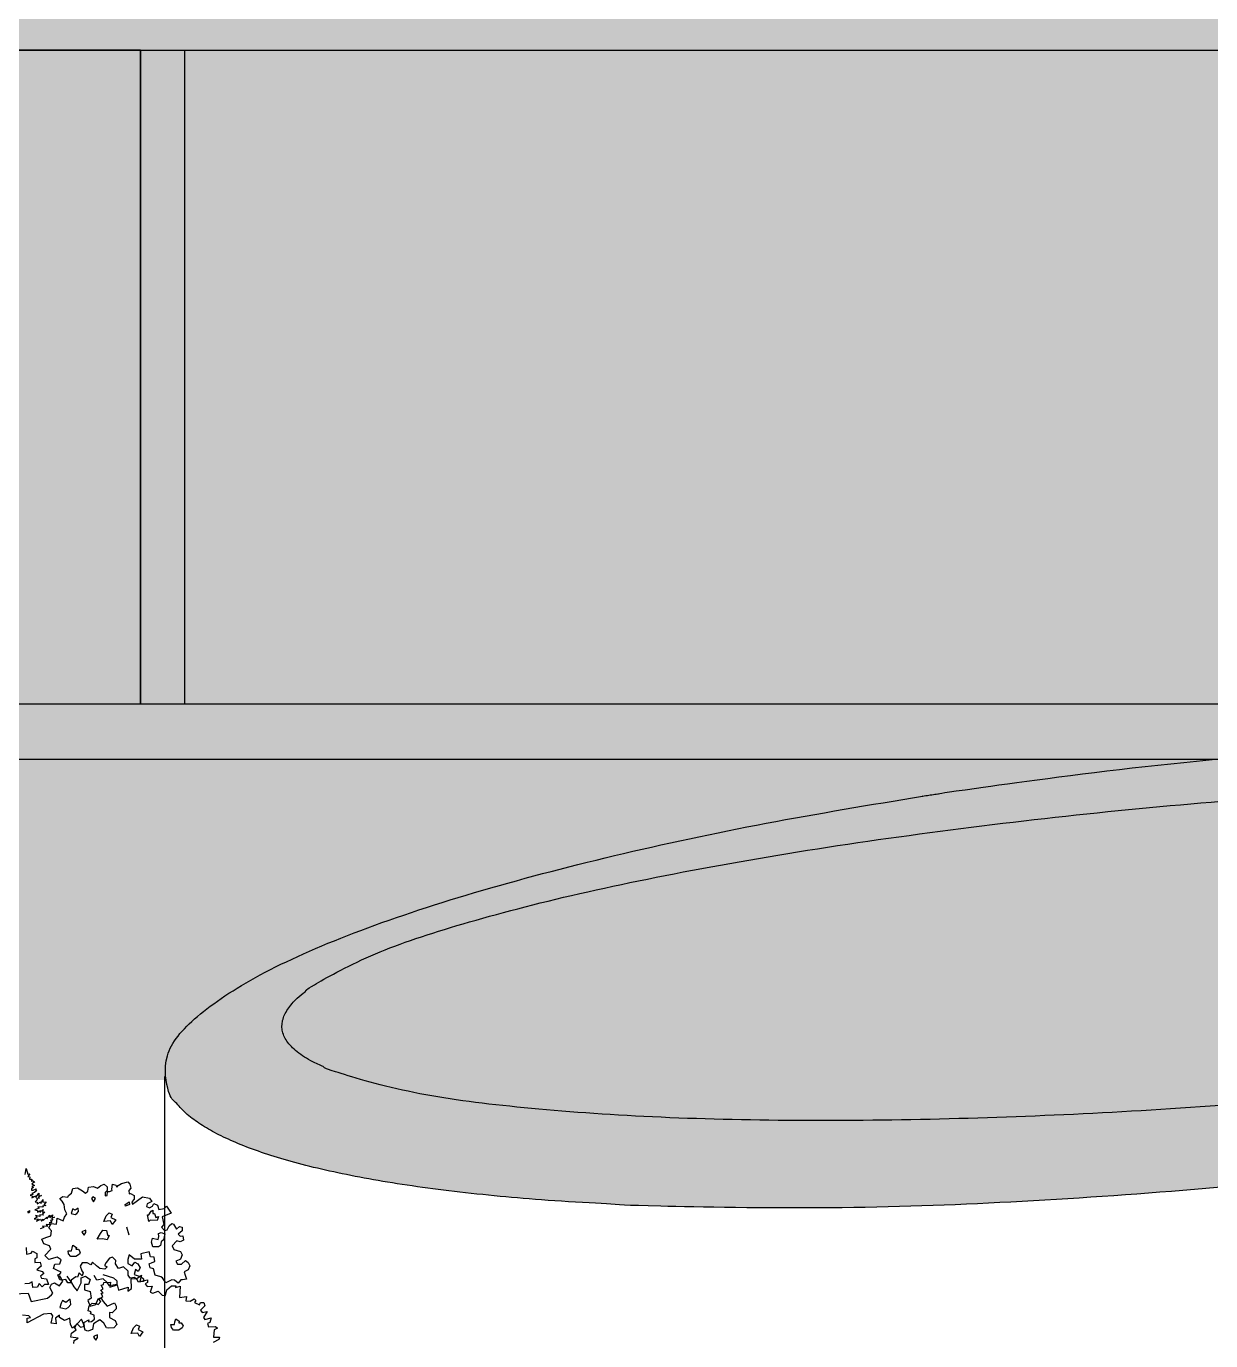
# Model space of a CAD drawing. Header units: inches. Extents: x 11.9 to 85.3, y 21.1 to 37.4.
# Drawn here: x 31.252 to 34.499, y 23.394 to 26.997 of the extents above; entities that cross this region are included whole.
import ezdxf

# ---------------------------------------------------------------- set-up
doc = ezdxf.new("R2010")
doc.units = ezdxf.units.IN
doc.header["$MEASUREMENT"] = 0
for name, color, linetype in [('CAY', 94, 'Continuous'), ('CAY-3', 61, 'Continuous'), ('Layer1', 7, 'Continuous')]:
    doc.layers.add(name, color=color, linetype=linetype)

# ---------------------------------------------------------------- blocks, each defined once
blk = doc.blocks.new('A$C76451831')
at = {"layer": 'CAY'}
for p, q in [((5943, 1269.4), (5949.7, 1306.8)), ((5949.7, 1306.8), (5958.9, 1271.5)), ((5972.1, 1273.8), (5958.5, 1258.4)), ((5958.5, 1258.4), (5971.5, 1255.2)), ((5958.9, 1271.5), (5972.1, 1273.8)), ((5971.5, 1255.2), (5968.8, 1242.2)), ((5968.8, 1242.2), (5979.2, 1241.8)), ((5987.1, 1236.1), (5978.7, 1228.2)), ((5978.7, 1228.2), (5991.9, 1230.5)), ((5979.2, 1241.8), (5987.1, 1236.1)), ((6002.6, 1224.7), (5983.6, 1212.2)), ((5983.6, 1212.2), (5999.1, 1203.5)), ((5991.9, 1230.5), (5994.4, 1222.3)), ((5994.4, 1222.3), (6002.6, 1224.7)), ((5991.8, 1148), (5973, 1143.2)), ((5973, 1143.2), (5991.3, 1134.9)), ((5982.6, 1182.8), (5982.3, 1175.1)), ((5982.3, 1175.1), (5992.7, 1174.7)), ((5993.3, 1190.6), (5982.6, 1182.8)), ((5999.1, 1203.5), (5983, 1196.4)), ((5983, 1196.4), (5993.3, 1190.6)), ((5983.3, 1127), (6007.8, 1139.3)), ((5991.3, 1134.9), (5983.3, 1127)), ((6000.4, 1160.8), (5984.3, 1153.7)), ((5984.3, 1153.7), (5991.8, 1148)), ((5992.7, 1174.7), (6009.3, 1181.8)), ((6013.9, 1171.3), (6000.4, 1160.8)), ((6009.3, 1181.8), (6006.2, 1171.5)), ((6006.2, 1171.5), (6013.9, 1171.3)), ((6007.4, 1128.9), (6026.9, 1154.9)), ((6007.8, 1139.3), (6007.4, 1128.9)), ((6030.9, 1125.3), (6012.2, 1123.3)), ((6042.3, 1140.8), (6023.3, 1131)), ((6023.3, 1131), (6030.9, 1125.3)), ((6026.9, 1154.9), (6026.3, 1138.6)), ((6026.3, 1138.6), (6042.3, 1140.8)), ((6028.7, 1064.2), (6002.1, 1054.3)), ((6002.1, 1054.3), (6017.8, 1051)), ((6017.4, 1117.6), (6003.8, 1102.2)), ((6003.8, 1102.2), (6016.9, 1101.8)), ((6012.2, 1123.3), (6017.4, 1117.6)), ((6016.5, 1091.4), (6038.3, 1103.8)), ((6016.9, 1101.8), (6016.5, 1091.4)), ((6017.8, 1051), (6017.5, 1040.6)), ((6017.5, 1040.6), (6036.4, 1050.3)), ((6053, 1071.1), (6021.3, 1072.2)), ((6021.3, 1072.2), (6028.7, 1064.2)), ((6033.2, 1037.3), (6052.4, 1055.2)), ((6036.4, 1050.3), (6033.2, 1037.3)), ((6037.9, 1092.9), (6051.8, 1116.4)), ((6038.3, 1103.8), (6037.9, 1092.9)), ((6069.6, 1081.4), (6048.2, 1076.7)), ((6048.2, 1076.7), (6053, 1071.1)), ((6052.4, 1055.2), (6049.1, 1039.5)), ((6051.8, 1116.4), (6051.3, 1100.6)), ((6051.3, 1100.6), (6070.4, 1102.6)), ((6070.4, 1102.6), (6056.2, 1084.5)), ((6056.2, 1084.5), (6069.6, 1081.4)), ((6016.3, 1008.4), (5997.4, 998.7)), ((5997.4, 998.7), (6024.1, 997.7)), ((6005.9, 1019.7), (6016.3, 1008.4)), ((6032.4, 1013.3), (6005.9, 1019.7)), ((6024.1, 997.7), (6012.8, 985)), ((6012.8, 985), (6037.3, 997.3)), ((6032.8, 1024.2), (6032.4, 1013.3)), ((6053.9, 1020.7), (6032.8, 1024.2)), ((6037.3, 997.3), (6042.2, 983.9)), ((6042.2, 983.9), (6053.1, 996.7)), ((6062.7, 1039), (6048.8, 1028.6)), ((6048.8, 1028.6), (6053.9, 1020.7)), ((6049.1, 1039.5), (6062.7, 1039)), ((6052.8, 988.6), (6074.8, 1009.1)), ((6053.1, 996.7), (6052.8, 988.6)), ((6070.5, 963.9), (6078.3, 953.2)), ((6099.9, 962.9), (6070.5, 963.9)), ((6074.5, 998.7), (6093.9, 1022)), ((6074.8, 1009.1), (6074.5, 998.7)), ((6105.9, 976.3), (6089.5, 974.1)), ((6089.5, 974.1), (6099.9, 962.9)), ((6093.3, 1005.7), (6110.2, 1024.2)), ((6093.9, 1022), (6093.3, 1005.7)), ((6111.4, 992), (6098.2, 989.7)), ((6098.2, 989.7), (6105.9, 976.3)), ((6122.9, 1010.1), (6104, 1000.4)), ((6104, 1000.4), (6111.4, 992)), ((6110.2, 1024.2), (6107, 1008)), ((6107, 1008), (6122.9, 1010.1)), ((6056.8, 945.8), (6035.2, 938.9)), ((6078.3, 953.2), (6048.9, 954.2)), ((6048.9, 954.2), (6056.8, 945.8))]:
    blk.add_line(p, q, dxfattribs=at)
for points in [[(4143.2, 1788.5), (4146.4, 1807.4), (4170.6, 1821.2), (4126.4, 1826.4), (4130.6, 1851.7), (4158, 1872.8), (4149.6, 1884.4), (4162.2, 1909.7), (4185.4, 1887.6), (4209.7, 1895), (4205.5, 1917.1), (4235, 1933), (4233.9, 1921.4), (4252.9, 1923.5), (4270.8, 1937.2), (4267.7, 1961.4), (4246.6, 1968.8), (4250.8, 1981.5), (4230.8, 1988.9), (4237.1, 2019.4), (4256.1, 2035.3), (4280.3, 2033.1), (4291.9, 2026.8), (4309.9, 2044.7), (4296.2, 2058.5), (4320.4, 2075.3), (4312, 2093.3), (4323.6, 2097.5), (4308.8, 2113.3), (4322.5, 2122.8), (4312, 2143.9), (4325.7, 2148.1), (4326.7, 2161.8), (4368.9, 2163.9), (4363.7, 2132.3), (4408, 2146), (4416.4, 2113.3), (4476.5, 2133.3), (4474.4, 2109.1), (4495.5, 2123.9), (4494.4, 2182.9), (4528.2, 2186.1), (4556.7, 2206.1), (4547.2, 2167.1), (4594.6, 2177.6), (4593.6, 2161.8), (4579.9, 2153.4), (4591.5, 2136.5), (4622.1, 2138.6), (4609.4, 2102.8), (4627.3, 2096.4), (4660, 2108), (4683.2, 2083.8), (4704.3, 2081.7), (4712.8, 2115.4), (4741.2, 2140.7), (4767.6, 2140.7), (4765.5, 2131.2), (4794, 2138.6), (4788.7, 2069), (4833, 2075.3), (4828.8, 2049), (4854.1, 2047.9), (4878.3, 2061.6), (4888.9, 2052.1), (4880.5, 2038.4), (4912.1, 2023.7), (4918.4, 2039.5), (4937.4, 2038.4), (4943.7, 2018.4), (4918.4, 1993.1), (4926.9, 1978.3), (4957.4, 1984.6), (4935.3, 1946.7), (4944.8, 1936.1), (4982.8, 1945.6), (4974.3, 1916.1), (4959.6, 1910.8), (4966.9, 1890.8), (5010.2, 1892.9), (5020.7, 1882.3), (5001.7, 1871.8), (4996.5, 1827.5), (5033.4, 1826.4), (5030.2, 1813.8), (4995.4, 1794.8)], [(5963.8, 1034.3), (5959.1, 1042.6), (5969.8, 1050.4), (5969.4, 1039.5), (5963.8, 1034.3)]]:
    blk.add_lwpolyline(points, dxfattribs=at)
for points in [[(4784.5, 1915.2), (4800.4, 1915.2), (4810.9, 1896.7), (4805.6, 1883.5), (4784.5, 1870.3), (4752.8, 1870.3), (4739.6, 1886.1), (4737, 1904.6), (4758.1, 1904.6), (4760.8, 1920.5), (4766, 1939), (4787.2, 1925.7)], [(4507.9, 1884.3), (4526.4, 1902.8), (4544.9, 1894.9), (4536.9, 1873.7), (4566, 1860.5), (4544.9, 1831.5), (4534.3, 1852.6), (4494.7, 1850)], [(4267.5, 1833.2), (4264.9, 1827.9), (4278.1, 1809.4), (4288.7, 1825.2), (4288.7, 1841.1)]]:
    blk.add_lwpolyline(points, close=True, dxfattribs=at)
at = {"layer": 'CAY-3'}
for p, q in [((6577.4, 899), (6564.2, 949.2)), ((6173.4, 618.5), (6152.8, 652.7)), ((6197.6, 649.2), (6225.3, 607.9)), ((6284.2, 639.1), (6312, 649.2)), ((6312, 649.2), (6339.7, 628.5)), ((6381.5, 625), (6363.8, 652.7)), ((6416.3, 659.8), (6481.8, 639.1)), ((6093.8, 580.2), (6104.4, 600.8)), ((6110.9, 545.4), (6093.8, 580.2)), ((6104.4, 600.8), (6121.5, 607.9)), ((6121.5, 607.9), (6152.8, 590.8)), ((6152.8, 590.8), (6173.4, 618.5)), ((6225.3, 607.9), (6239.4, 583.7)), ((6239.4, 583.7), (6260.1, 559.5)), ((6260.1, 559.5), (6284.2, 607.9)), ((6284.2, 607.9), (6284.2, 639.1)), ((6304.9, 597.3), (6304.9, 566)), ((6329.6, 597.3), (6304.9, 597.3)), ((6304.9, 566), (6339.7, 556)), ((6339.7, 628.5), (6329.6, 597.3)), ((6419.3, 632.1), (6381.5, 625)), ((6444, 611.4), (6419.3, 632.1)), ((6457.6, 590.8), (6444, 611.4)), ((6502.4, 597.3), (6457.6, 590.8)), ((6481.8, 639.1), (6502.4, 621.4)), ((6502.4, 621.4), (6502.4, 597.3)), ((5825.7, 539.8), (5961.9, 545.3)), ((5961.9, 545.3), (5979, 493.4)), ((5979, 493.4), (6080.2, 514.1)), ((6080.2, 514.1), (6104.4, 535.3)), ((6104.4, 535.3), (6110.9, 545.4)), ((6346.7, 514.1), (6326.1, 500.5)), ((6326.1, 500.5), (6339.7, 465.7)), ((6339.7, 556), (6346.7, 514.1)), ((6374.5, 476.3), (6388.6, 510.6)), ((6388.6, 510.6), (6405.7, 517.6)), ((6405.7, 517.6), (6419.3, 493.4)), ((6419.3, 493.4), (6444, 465.7)), ((6444, 465.7), (6488.8, 486.4)), ((6488.8, 486.4), (6499.5, 465.7)), ((5964.9, 406.7), (5927.1, 410.3)), ((6055.5, 417.4), (5954.9, 364.8)), ((5975.5, 396.1), (5964.9, 406.7)), ((6100.9, 420.9), (6055.5, 417.4)), ((6110.9, 406.7), (6100.9, 420.9)), ((6100.9, 361.9), (6110.9, 406.7)), ((6152.8, 410.3), (6128.6, 393.2)), ((6152.8, 396.7), (6152.8, 410.3)), ((6339.7, 465.7), (6374.5, 476.3)), ((6457.6, 427.4), (6457.6, 396.7)), ((6474.7, 424.4), (6457.6, 427.4)), ((6499.5, 448.6), (6474.7, 424.4)), ((6499.5, 465.7), (6499.5, 448.6)), ((5954.9, 392.6), (5975.5, 396.1)), ((5954.9, 364.8), (5954.9, 392.6)), ((6132.1, 358.4), (6100.9, 361.9)), ((6128.6, 393.2), (6132.1, 358.4)), ((6184, 379), (6152.8, 396.7)), ((6215.3, 393.2), (6184, 379)), ((6218.8, 354.8), (6215.3, 393.2)), ((6232.4, 330.6), (6218.8, 354.8)), ((6263.6, 361.9), (6232.4, 330.6)), ((6287.8, 386.1), (6263.6, 361.9)), ((6298.4, 358.4), (6287.8, 386.1)), ((6308.4, 320), (6298.4, 358.4)), ((6353.8, 323.6), (6326.1, 313.5)), ((6360.3, 358.4), (6353.8, 323.6)), ((6398.6, 382.6), (6360.3, 358.4)), ((6422.8, 361.9), (6398.6, 382.6)), ((6440.5, 334.2), (6422.8, 361.9)), ((6454.1, 330.6), (6440.5, 334.2)), ((6485.3, 334.2), (6454.1, 330.6)), ((6457.6, 396.7), (6492.4, 379)), ((6502.4, 354.8), (6485.3, 334.2)), ((6492.4, 379), (6502.4, 354.8)), ((6326.1, 313.5), (6308.4, 320))]:
    blk.add_line(p, q, dxfattribs=at)
for points in [[(6263.3, 643), (6251.9, 645.3), (6224, 624.5), (6221.6, 608.3), (6203.1, 608.3), (6191.7, 629.2), (6163.8, 624.5), (6154.8, 626.8), (6143.4, 656.7), (6154.8, 661.4), (6161.9, 672.8), (6141, 684.6), (6115.5, 696), (6124.5, 721.6), (6154.8, 724), (6161.9, 749.1), (6138.7, 765.3), (6087.6, 751.5), (6062.4, 774.7), (6099.4, 814), (6092.3, 834.9), (6057.7, 846.3), (6043.9, 874.2), (6069.1, 885.6), (6099.4, 894.6), (6104.1, 924.9), (6087.6, 943.4), (6101.7, 970.9), (6134, 966.6), (6138.7, 1003.6), (6175.6, 987), (6182.3, 1010.2), (6196.5, 1028.7), (6184.7, 1054.3), (6180.3, 1086.5), (6168.5, 1107.4), (6154.8, 1123.5), (6173.3, 1134.9), (6203.1, 1130.6), (6207.9, 1142), (6226.3, 1155.7), (6233.4, 1183.7), (6263.3, 1188.4), (6293.2, 1169.9), (6311.6, 1155.7), (6325.8, 1167.5), (6330.1, 1192.7), (6360.4, 1197.4), (6385.5, 1186), (6404, 1202.1), (6424.8, 1211.2), (6443.3, 1195.1), (6443.3, 1171.9), (6431.9, 1160.5), (6431.9, 1139.6), (6443.3, 1142), (6445.7, 1165.2), (6457.5, 1165.2), (6473.6, 1171.9), (6471.2, 1181.3), (6475.9, 1211.2), (6496.4, 1204.5), (6503.5, 1192.7), (6510.5, 1202.1), (6531.4, 1215.9), (6570.3, 1225.3), (6582.1, 1211.2), (6589.1, 1186), (6575, 1171.9), (6577.4, 1151.4), (6586.8, 1153.4), (6607.6, 1142), (6607.6, 1118.8), (6593.5, 1102.7), (6598.2, 1088.9), (6660.3, 1132.9), (6702, 1125.9), (6715.7, 1105.4), (6688.2, 1091.2), (6683.5, 1075.1), (6702, 1066.1), (6720.4, 1077.5), (6729.5, 1093.6), (6750.3, 1082.2), (6759.7, 1056.6), (6792, 1061.4), (6805.7, 1077.5), (6833.6, 1033.4), (6778.6, 1012.2), (6790, 964.2), (6775.9, 948.1), (6794.3, 927.3), (6810.8, 931.6), (6822.2, 957.2), (6838.4, 970.9), (6847.8, 966.6), (6866.3, 936.3), (6884.7, 952.4), (6900.9, 948.1), (6900.9, 924.9), (6877.7, 906.4), (6889.1, 892.7), (6905.2, 894.6), (6909.9, 869.5), (6889.1, 857.7), (6868.2, 864.7), (6840.7, 834.9), (6849.8, 811.7), (6891.4, 800.2), (6900.9, 779.4), (6891.4, 753.8), (6882.4, 749.1), (6863.9, 740.1), (6872.9, 721.6), (6898.5, 721.6), (6921.7, 744.4), (6937.8, 733), (6949.2, 712.2), (6937.8, 687), (6914.6, 675.2), (6919.3, 654.4), (6928.4, 631.5), (6903.2, 626.8), (6893.8, 626.8), (6877.7, 606), (6854.5, 624.5), (6838.4, 626.8), (6801.4, 608.3), (6780.6, 638.2), (6771.5, 645.3), (6736.9, 654.4), (6727.5, 693.7), (6706.7, 700.8), (6700, 724), (6718.5, 733), (6734.6, 737.7), (6729.9, 765.3), (6709, 767.6), (6700, 797.9), (6648.9, 786.1), (6653.6, 753.8), (6609.6, 753.8), (6577.4, 779.4), (6570.3, 751.5), (6570.3, 725.9), (6595.8, 712.2), (6611.9, 735.4), (6630.4, 724), (6644.6, 700.8), (6632.8, 677.6), (6616.7, 689), (6607.6, 659.1), (6651.2, 645.3), (6665, 633.5), (6665, 617.4), (6635.1, 613.1), (6626.1, 626.8), (6609.6, 640.6), (6584.4, 635.9), (6572.6, 654.4), (6572.6, 679.9), (6542.8, 705.5), (6512.9, 696), (6494.4, 724), (6496.4, 744.4), (6475.9, 765.3), (6457.5, 758.6), (6436.6, 733), (6427.2, 714.5), (6443.3, 705.5), (6429.6, 691.3), (6399.7, 696), (6378.8, 712.2), (6353.3, 735.4), (6344.3, 719.2), (6321.1, 730.6), (6291.2, 730.6), (6279.4, 709.8), (6288.8, 682.3), (6297.9, 668.5), (6291.2, 652), (6279.4, 663.8), (6272.8, 670.4)], [(6371.5, 1123.4), (6355.7, 1134), (6347.8, 1123.4), (6361, 1102.3)], [(6268.6, 1044.2), (6266, 1065.3), (6247.5, 1052.1), (6234.3, 1060.1), (6229, 1049.5), (6223.7, 1031), (6247.5, 1025.7), (6258, 1031)], [(6569.5, 1097), (6577.4, 1102.3), (6580, 1086.5), (6556.3, 1075.9), (6553.6, 1086.5)], [(6712, 1046.9), (6722.6, 1052.1), (6722.6, 1031), (6733.1, 1031), (6741, 1007.2), (6756.9, 1012.5), (6748.9, 988.8), (6706.7, 991.4), (6698.8, 983.5), (6690.9, 1023.1), (6698.8, 1023.1)], [(6437.5, 1017.8), (6456, 1036.3), (6474.5, 1028.4), (6466.5, 1007.2), (6495.6, 994), (6474.5, 965), (6463.9, 986.1), (6424.3, 983.5)], [(6292.4, 922.8), (6289.7, 917.5), (6302.9, 899), (6313.5, 914.8), (6313.5, 930.7)], [(6403.2, 909.6), (6416.4, 930.7), (6440.2, 928), (6442.8, 909.6), (6448.1, 896.4), (6456, 896.4), (6442.8, 870), (6416.4, 877.9), (6382.1, 875.2)], [(6714.6, 856.8), (6719.9, 880.5), (6754.2, 872.6), (6759.5, 891.1), (6756.9, 909.6), (6772.7, 914.8), (6796.5, 906.9), (6788.5, 870), (6772.7, 859.4), (6770.1, 835.6), (6756.9, 827.7), (6722.6, 827.7)], [(6252.8, 814.5), (6268.6, 814.5), (6279.2, 796), (6273.9, 782.8), (6252.8, 769.6), (6221.1, 769.6), (6207.9, 785.5), (6205.3, 803.9), (6226.4, 803.9), (6229, 819.8), (6234.3, 838.3), (6255.4, 825.1)], [(6222, 476.6), (6218.1, 508.3), (6190.4, 488.5), (6170.6, 500.4), (6162.6, 484.6), (6154.7, 456.8), (6190.4, 448.9), (6206.2, 456.8)]]:
    blk.add_lwpolyline(points, close=True, dxfattribs=at)
blk.add_lwpolyline([(5948.5, 824.5), (5951.6, 783.4), (5979, 788.7), (5987.5, 801.3), (6013.8, 786.5), (6014.9, 761.2), (6002.2, 754.9), (6001.2, 731.7), (6033.9, 734.9), (6041.3, 710.6), (6013.8, 687.4), (6046.5, 676.9), (6056, 666.3), (6037, 649.4), (6042.3, 636.8), (6072.9, 632.6), (6084.5, 597.8), (6060.2, 598.8), (6046.5, 584), (6027.6, 605.1), (6019.1, 581.9), (5990.6, 579.8), (5985.4, 614.6), (5966.4, 605.1), (5941.1, 603)], dxfattribs=at)

msp = doc.modelspace()

# ---------------------------------------------------------------- hatches: boundary and pattern name
at = {"true_color": 0x636466}
h = msp.add_hatch(dxfattribs=at)
h.set_pattern_fill('ANSI36', color=251)
h.paths.add_polyline_path([(23.9708, 26.9316), (19.4696, 26.9316), (19.4696, 25.1394), (23.9708, 25.1394)])
h.paths.add_polyline_path([(27.7206, 26.9316), (24.0914, 26.9316), (24.0914, 25.1394), (27.7206, 25.1394)])
h.paths.add_polyline_path([(31.5651, 26.9316), (27.8412, 26.9316), (27.8412, 25.1394), (31.5651, 25.1394)])
h.paths.add_polyline_path([(35.6403, 26.9316), (31.6858, 26.9316), (31.6858, 25.1394), (35.6403, 25.1394)])
h.paths.add_polyline_path([(39.7075, 26.9316), (35.7609, 26.9316), (35.7609, 25.1394), (39.7075, 25.1394)])
h.paths.add_polyline_path([(43.839, 26.9316), (39.8282, 26.9316), (39.8282, 25.1394), (43.839, 25.1394)])
h.paths.add_polyline_path([(47.7877, 26.9316), (43.9597, 26.9316), (43.9597, 25.1394), (47.7877, 25.1394)])
h.paths.add_polyline_path([(51.8448, 26.9316), (47.9083, 26.9316), (47.9083, 25.1394), (51.8448, 25.1394)])
h.paths.add_polyline_path([(63.0612, 26.9316), (56.8743, 26.9316), (56.8743, 25.1394), (63.0612, 25.1394)])
h.paths.add_polyline_path([(56.7537, 26.9316), (51.9654, 26.9316), (51.9654, 25.1394), (56.7537, 25.1394)])
h.paths.add_polyline_path([(43.0105, 33.0718), (42.0056, 33.0718), (42.0056, 31.4896), (43.0105, 31.3924)])
h.paths.add_polyline_path([(44.2666, 33.0718), (43.2774, 33.0718), (43.2774, 31.3665), (44.2666, 31.2708)])
h.paths.add_polyline_path([(45.4599, 33.0718), (44.4864, 33.0718), (44.4864, 31.2496), (45.4599, 31.1554)])
h.paths.add_polyline_path([(46.716, 33.0718), (45.6797, 33.0718), (45.6797, 31.1341), (46.716, 31.0339)])
h.paths.add_polyline_path([(47.9564, 33.0718), (46.9358, 33.0718), (46.9358, 31.0126), (47.9564, 30.9139)])
h.paths.add_polyline_path([(49.1968, 33.0718), (48.1762, 33.0718), (48.1762, 30.8926), (49.1968, 30.7938)])
h.paths.add_polyline_path([(50.4552, 33.0718), (49.4166, 33.0718), (49.4166, 30.7726), (50.4552, 30.6721)])
h.paths.add_polyline_path([(51.6642, 33.0718), (50.6436, 33.0718), (50.6436, 30.6624), (51.6642, 30.6624)])
h.paths.add_polyline_path([(52.9674, 33.0718), (51.8683, 33.0718), (51.8683, 30.6624), (52.9674, 30.6624)])
h.paths.add_polyline_path([(54.2078, 33.0718), (53.1715, 33.0718), (53.1715, 30.6624), (54.2078, 30.6624)])
h.paths.add_polyline_path([(55.4325, 33.0718), (54.3805, 33.0718), (54.3805, 30.6624), (55.4325, 30.6624)])
h.paths.add_polyline_path([(56.7068, 33.0718), (55.6001, 33.0718), (55.6001, 30.6624), (56.7068, 30.6624)])
h.paths.add_polyline_path([(57.9495, 33.0718), (56.8549, 33.0718), (56.8549, 30.6624), (57.9495, 30.6624)])
h.paths.add_polyline_path([(59.2182, 33.0718), (58.1232, 33.0718), (58.1232, 30.6624), (59.2182, 30.6624)])
h.paths.add_polyline_path([(60.4244, 33.0718), (59.3884, 33.0718), (59.3884, 30.6624), (60.4244, 30.6624)])
h = msp.add_hatch(color=251, dxfattribs=at)
h.dxf.hatch_style = 1
edge = h.paths.add_edge_path()
edge.add_line((63.2701, 27.4271), (19.2205, 27.4271))
edge.add_line((19.2205, 27.4271), (19.2205, 24.9886))
edge.add_line((19.2205, 24.9886), (34.5109, 24.9886))
edge.add_spline(control_points=[(34.5109, 24.9886), (35.9914, 25.1351), (36.9032, 24.9886)], knot_values=[5.091487, 5.091487, 5.091487, 5.991182, 5.991182, 5.991182], weights=[0.915734, 0.807079, 0.890652], degree=2, periodic=0)
edge.add_line((36.9032, 24.9886), (63.2701, 24.9886))
edge.add_line((63.2701, 24.9886), (63.2701, 27.4271))
h.paths.add_polyline_path([(27.7206, 26.9316), (31.5651, 26.9316), (63.0612, 26.9316), (63.0612, 25.1394), (19.4696, 25.1394), (19.4696, 25.1837), (19.4696, 26.9316)], flags=16)
h = msp.add_hatch(color=251, dxfattribs=at)
h.dxf.hatch_style = 1
h.paths.add_polyline_path([(31.6858, 26.9316), (31.5651, 26.9316), (31.5651, 25.5132), (31.5651, 25.1394), (31.6858, 25.1394)])
at = {"true_color": 0x383839}
h = msp.add_hatch(color=250, dxfattribs=at)
h.dxf.hatch_style = 1
edge = h.paths.add_edge_path()
edge.add_spline(control_points=[(33.7082, 24.8869), (30.9026, 24.4496), (31.7577, 23.9706), (32.6128, 23.4916), (35.4258, 23.9248), (38.2388, 24.358), (37.4081, 24.8407), (36.5774, 25.3234), (33.7571, 24.8944), (33.7327, 24.8907), (33.7082, 24.8869)], knot_values=[0, 0, 0, 1.566468, 1.566468, 3.132936, 3.132936, 4.699404, 4.699404, 6.265871, 6.265871, 7.265871, 7.265871, 7.265871], weights=[1, 0.708635, 1, 0.708635, 1, 0.708635, 1, 0.708635, 1, 1, 1], degree=2, periodic=0)
edge = h.paths.add_edge_path()
edge.add_spline(control_points=[(34.9102, 24.9009), (32.3427, 24.7445), (31.9793, 24.3172), (31.6158, 23.89), (34.1581, 24.0166), (36.7003, 24.1433), (37.2406, 24.5794), (37.781, 25.0155), (35.2763, 24.9192), (35.0933, 24.91), (34.9102, 24.9009)], knot_values=[0, 0, 0, 1.536003, 1.536003, 3.072005, 3.072005, 4.608008, 4.608008, 6.14401, 6.14401, 7.14401, 7.14401, 7.14401], weights=[1, 0.719301, 1, 0.719301, 1, 0.719301, 1, 0.719301, 1, 1, 1], degree=2, periodic=0)
at = {"true_color": 0x136734}
h = msp.add_hatch(color=116, dxfattribs=at)
h.dxf.hatch_style = 1
edge = h.paths.add_edge_path()
edge.add_spline(control_points=[(34.9102, 24.9009), (32.3427, 24.7445), (31.9793, 24.3172), (31.6158, 23.89), (34.1581, 24.0166), (36.7003, 24.1433), (37.2406, 24.5794), (37.781, 25.0155), (35.2763, 24.9192), (35.0933, 24.91), (34.9102, 24.9009)], knot_values=[0, 0, 0, 1.536003, 1.536003, 3.072005, 3.072005, 4.608008, 4.608008, 6.14401, 6.14401, 7.14401, 7.14401, 7.14401], weights=[1, 0.719301, 1, 0.719301, 1, 0.719301, 1, 0.719301, 1, 1, 1], degree=2, periodic=0)
at = {"layer": 'Layer1', "true_color": 0x939598}
h = msp.add_hatch(color=252, dxfattribs=at)
h.dxf.hatch_style = 1
h.paths.add_polyline_path([(63.3723, 24.9691), (63.3723, 24.9886), (63.2701, 24.9886), (19.2205, 24.9886), (19.2205, 25.0924), (18.8839, 24.5256), (18.8823, 24.1183), (61.4586, 24.0875)])

# ---------------------------------------------------------------- linework, layer by layer
for p, q in [((31.5651, 26.9316), (35.6403, 26.9316)), ((31.6858, 26.9316), (31.6858, 25.1394))]:
    msp.add_line(p, q)
for points in [[(72.3212, 24.448), (67.7073, 24.448), (67.7073, 24.0633), (67.7073, 27.4286), (63.2701, 27.4271), (19.2205, 27.4271), (19.2205, 24.9886), (63.2701, 24.9886), (63.2701, 27.4271)], [(72.3212, 24.448), (67.7073, 24.448), (67.7073, 24.0633), (67.7073, 27.4286), (63.2701, 27.4271), (19.2205, 27.4271), (19.2205, 24.9886), (63.2701, 24.9886), (63.2701, 27.4271)], [(31.5651, 25.5132), (31.5651, 26.9316), (31.5651, 25.1394), (31.5651, 26.9316), (19.4696, 26.9316), (63.0612, 26.9316), (63.0612, 25.1394), (19.4696, 25.1394), (23.9708, 25.1394), (23.9708, 26.9316), (24.0914, 26.9316), (24.0914, 25.1394), (27.7206, 25.1394), (27.7206, 26.9316)]]:
    msp.add_lwpolyline(points)
msp.add_lwpolyline([(31.6304, 24.1183), (31.6304, 23.2851, 0.21734), (37.5272, 23.8908), (37.5272, 24.1198), (61.4586, 24.0875)], format="xyb")
for points, weights, knots in [([(33.7082, 24.8869), (30.9026, 24.4496), (31.7577, 23.9706), (32.6128, 23.4916), (35.4258, 23.9248), (38.2388, 24.358), (37.4081, 24.8407), (36.5774, 25.3234), (33.7571, 24.8944), (33.7327, 24.8907), (33.7082, 24.8869)], [1, 0.708635475059, 1, 0.708635475059, 1, 0.708635475059, 1, 0.708635475059, 1, 1, 1], [0, 0, 0, 1.566468, 1.566468, 3.132936, 3.132936, 4.699404, 4.699404, 6.265871, 6.265871, 7.265871, 7.265871, 7.265871]), ([(34.9102, 24.9009), (32.3427, 24.7445), (31.9793, 24.3172), (31.6158, 23.89), (34.1581, 24.0166), (36.7003, 24.1433), (37.2406, 24.5794), (37.781, 25.0155), (35.2763, 24.9192), (35.0933, 24.91), (34.9102, 24.9009)], [1, 0.71930061567, 1, 0.71930061567, 1, 0.71930061567, 1, 0.71930061567, 1, 1, 1], [0, 0, 0, 1.536003, 1.536003, 3.072005, 3.072005, 4.608008, 4.608008, 6.14401, 6.14401, 7.14401, 7.14401, 7.14401])]:
    msp.add_rational_spline(points, weights, degree=2, knots=knots)
at = {"layer": 'Layer1'}
msp.add_line((19.2205, 24.9886), (63.2701, 24.9886), dxfattribs=at)
msp.add_lwpolyline([(18.8824, 24.1319), (18.8839, 24.5256), (19.2205, 25.0924), (19.2205, 24.9886), (63.2701, 24.9886)], dxfattribs=at)
msp.add_lwpolyline([(18.8824, 24.1319), (18.8839, 24.5256), (19.2205, 25.0924), (19.2205, 24.9886), (63.2701, 24.9886)], dxfattribs=at)

# ---------------------------------------------------------------- block references
at = {"layer": 'CAY', "xscale": 0.0004489089019145984, "yscale": 0.0004489089019145984, "zscale": 0.0004489089019145984}
for p in [(28.5809, 23.2799), (29.5218, 22.5838)]:
    msp.add_blockref('A$C76451831', p, dxfattribs=at)

doc.saveas('drawing.dxf')
